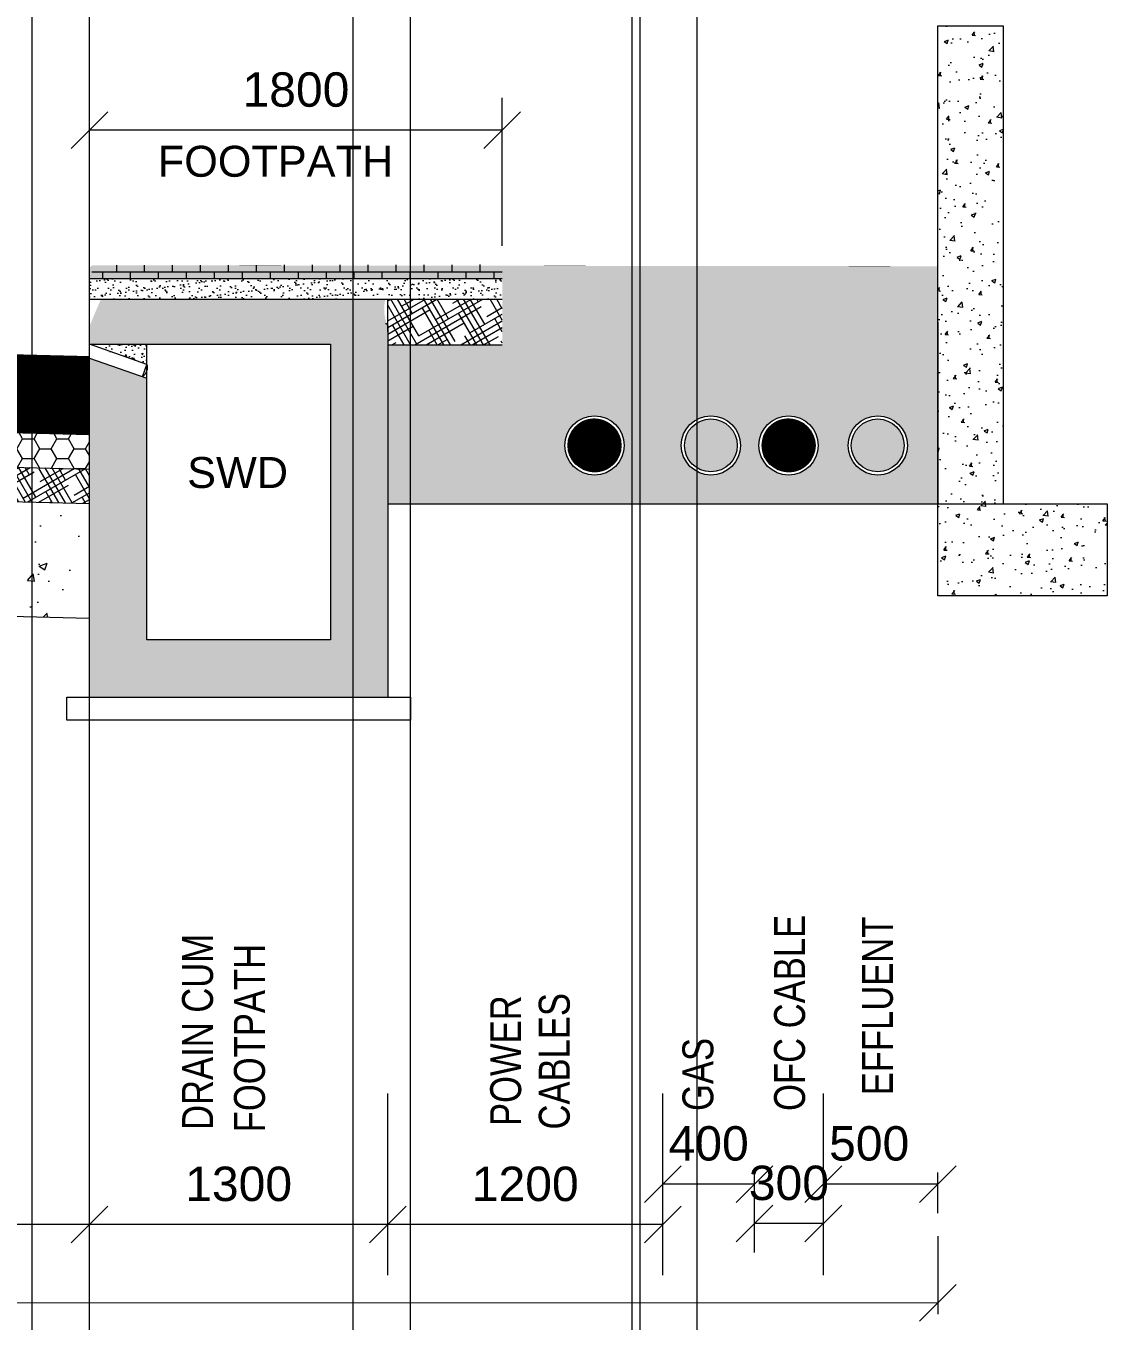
# Model space of a CAD drawing. Header units: inches. Extents: x 1863003 to 1881330, y 133141 to 515800.
# Drawn here: x 1875615 to 1880330, y 401347 to 406996 of the extents above; entities that cross this region are included whole.
import ezdxf

# ---------------------------------------------------------------- set-up
doc = ezdxf.new("R2010")
doc.units = ezdxf.units.IN
doc.header["$MEASUREMENT"] = 0
doc.layers.get('0').update_dxf_attribs({"color": 4, "linetype": 'ELEC_LINE', "lineweight": 13})
doc.layers.get('Defpoints').update_dxf_attribs({"lineweight": 13})
for name, color, linetype, lineweight in [('DIM', 7, 'Continuous', 13), ('DIMEN', 7, 'Continuous', 13), ('HATCH', 252, 'Continuous', 13)]:
    doc.layers.add(name, color=color, linetype=linetype, lineweight=lineweight)
doc.styles.add('ARIAL', font='arial.ttf')
doc.styles.get("Standard").update_dxf_attribs({"font": 'romans.shx'})
doc.linetypes.add('ELEC_LINE', pattern='A,12.7,-5.08,["EL",Standard,S=2.54,R=0,X=-2.54,Y=-1.27],-5.08', length=22.86)
doc.dimstyles.get("Standard").update_dxf_attribs({"dimtxt": 180, "dimasz": 160, "dimexe": 50, "dimexo": 50, "dimgap": 100, "dimtad": 1, "dimdec": 0, "dimzin": 0, "dimdsep": 46, "dimtxsty": 'ARIAL', "dimcen": 0.09, "dimclrd": 256, "dimclre": 256, "dimclrt": 256, "dimadec": 0, "dimazin": 0, "dimtm": 1e-09, "dimtfac": 1, "dimtdec": 0, "dimtofl": 0, "dimtmove": 0, "dimatfit": 3, "dimfxl": 0, "dimtolj": 1, "dimtzin": 0, "dimlwd": 9, "dimlwe": -1, "dimarcsym": 0})

# ---------------------------------------------------------------- blocks, each defined once
blk = doc.blocks.new('_Oblique')
at = {"color": 0, "linetype": 'ByBlock', "lineweight": -2}
blk.add_line((-0.5, -0.5), (0.5, 0.5), dxfattribs=at)
blk = doc.blocks.new('*D70')
at = {"layer": 'Defpoints', "color": 0, "ltscale": 0.02}
for p in [(1868892.303417261, 401767.8457392522), (1868892.303417261, 401767.8457392522), (1875892.303417261, 401767.8457392522)]:
    blk.add_point(p, dxfattribs=at)
at = {"layer": 'DIMEN', "lineweight": 9, "ltscale": 0.02}
blk.add_line((1875892.303417261, 401767.8457392522), (1868892.303417261, 401767.8457392522), dxfattribs=at)
at = {"layer": 'DIMEN', "lineweight": 9, "ltscale": 0.02, "xscale": 160, "yscale": 160, "zscale": 160, "rotation": 180}
blk.add_blockref('_Oblique', (1868892.303417261, 401767.8457392522), dxfattribs=at)
at = {"layer": 'DIMEN', "lineweight": 9, "ltscale": 0.02, "xscale": 160, "yscale": 160, "zscale": 160}
blk.add_blockref('_Oblique', (1875892.303417261, 401767.8457392522), dxfattribs=at)
at = {"layer": 'DIMEN', "ltscale": 0.02, "insert": (1872392.303417261, 401944.4316874104), "char_height": 150, "attachment_point": 5, "style": 'ARIAL'}
blk.add_mtext('\\A1;7000', dxfattribs=at)
blk = doc.blocks.new('*D71')
at = {"layer": 'Defpoints', "color": 0, "ltscale": 0.02}
for p in [(1865592.303417261, 401769.2038516531), (1879592.303417261, 401767.8457392522), (1879592.270339653, 401426.8676940433)]:
    blk.add_point(p, dxfattribs=at)
at = {"layer": 'DIMEN', "ltscale": 0.02}
for p, q in [((1865592.298566859, 401719.2038518884), (1865592.265489251, 401378.2258066794)), ((1879592.29856686, 401717.8457394875), (1879592.265489252, 401376.8676942785))]:
    blk.add_line(p, q, dxfattribs=at)
at = {"layer": 'DIMEN', "lineweight": 9, "ltscale": 0.02}
blk.add_line((1865592.270339653, 401428.2258064441), (1879592.270339653, 401426.8676940433), dxfattribs=at)
at = {"layer": 'DIMEN', "lineweight": 9, "ltscale": 0.02, "xscale": 160, "yscale": 160, "zscale": 160}
for p, rotation in [((1865592.270339653, 401428.2258064441), 179.9944418493979), ((1879592.270339653, 401426.8676940433), 359.9944418493979)]:
    blk.add_blockref('_Oblique', p, dxfattribs=dict(at, rotation=rotation))
at = {"layer": 'DIMEN', "ltscale": 0.02, "insert": (1872392.320646771, 401605.1752883233), "char_height": 150, "attachment_point": 5, "rotation": 359.9944418493979, "style": 'ARIAL'}
blk.add_mtext('\\A1;14000 ROW', dxfattribs=at)
blk = doc.blocks.new('*D72')
at = {"layer": 'Defpoints', "color": 0, "ltscale": 0.02}
for p in [(1878792.303417261, 401772.1484890755), (1878792.303417261, 401595.5113812993), (1879092.303417261, 401595.5113812993)]:
    blk.add_point(p, dxfattribs=at)
at = {"layer": 'DIMEN', "ltscale": 0.02}
for p, q in [((1878792.303417261, 401645.5113812993), (1878792.303417261, 401822.1484890755)), ((1879092.303417261, 401645.5113812993), (1879092.303417261, 401822.1484890755))]:
    blk.add_line(p, q, dxfattribs=at)
at = {"layer": 'DIMEN', "lineweight": 9, "ltscale": 0.02}
blk.add_line((1879092.303417261, 401772.1484890755), (1878792.303417261, 401772.1484890755), dxfattribs=at)
at = {"layer": 'DIMEN', "lineweight": 9, "ltscale": 0.02, "xscale": 160, "yscale": 160, "zscale": 160, "rotation": 180}
blk.add_blockref('_Oblique', (1878792.303417261, 401772.1484890755), dxfattribs=at)
at = {"layer": 'DIMEN', "lineweight": 9, "ltscale": 0.02, "xscale": 160, "yscale": 160, "zscale": 160}
blk.add_blockref('_Oblique', (1879092.303417261, 401772.1484890755), dxfattribs=at)
at = {"layer": 'DIMEN', "ltscale": 0.02, "insert": (1878942.303417261, 401948.7855968518), "char_height": 150, "attachment_point": 5, "style": 'ARIAL'}
blk.add_mtext('\\A1;300', dxfattribs=at)
blk = doc.blocks.new('*D73')
at = {"layer": 'Defpoints', "color": 0, "ltscale": 0.02}
for p in [(1875892.303417261, 401767.8457392522), (1875892.303417261, 401767.8457392522), (1877192.303417261, 401767.8457392522)]:
    blk.add_point(p, dxfattribs=at)
at = {"layer": 'DIMEN', "lineweight": 9, "ltscale": 0.02}
blk.add_line((1877192.303417261, 401767.8457392522), (1875892.303417261, 401767.8457392522), dxfattribs=at)
at = {"layer": 'DIMEN', "lineweight": 9, "ltscale": 0.02, "xscale": 160, "yscale": 160, "zscale": 160, "rotation": 180}
blk.add_blockref('_Oblique', (1875892.303417261, 401767.8457392522), dxfattribs=at)
at = {"layer": 'DIMEN', "lineweight": 9, "ltscale": 0.02, "xscale": 160, "yscale": 160, "zscale": 160}
blk.add_blockref('_Oblique', (1877192.303417261, 401767.8457392522), dxfattribs=at)
at = {"layer": 'DIMEN', "ltscale": 0.02, "insert": (1876542.303417261, 401944.4828470284), "char_height": 150, "attachment_point": 5, "style": 'ARIAL'}
blk.add_mtext('\\A1;1300', dxfattribs=at)
blk = doc.blocks.new('*D74')
at = {"layer": 'Defpoints', "color": 0, "ltscale": 0.02}
for p in [(1878392.303417261, 401944.4316874104), (1878392.303417261, 401767.8457392522), (1878792.303417261, 401767.8457392522)]:
    blk.add_point(p, dxfattribs=at)
at = {"layer": 'DIMEN', "ltscale": 0.02}
for p, q in [((1878392.303417261, 401817.8457392522), (1878392.303417261, 401994.4316874104)), ((1878792.303417261, 401817.8457392522), (1878792.303417261, 401994.4316874104))]:
    blk.add_line(p, q, dxfattribs=at)
at = {"layer": 'DIMEN', "lineweight": 9, "ltscale": 0.02}
blk.add_line((1878792.303417261, 401944.4316874104), (1878392.303417261, 401944.4316874104), dxfattribs=at)
at = {"layer": 'DIMEN', "lineweight": 9, "ltscale": 0.02, "xscale": 160, "yscale": 160, "zscale": 160, "rotation": 180}
blk.add_blockref('_Oblique', (1878392.303417261, 401944.4316874104), dxfattribs=at)
at = {"layer": 'DIMEN', "lineweight": 9, "ltscale": 0.02, "xscale": 160, "yscale": 160, "zscale": 160}
blk.add_blockref('_Oblique', (1878792.303417261, 401944.4316874104), dxfattribs=at)
at = {"layer": 'DIMEN', "ltscale": 0.02, "insert": (1878592.303417261, 402121.0176355686), "char_height": 150, "attachment_point": 5, "style": 'ARIAL'}
blk.add_mtext('\\A1;400', dxfattribs=at)
blk = doc.blocks.new('*D75')
at = {"layer": 'Defpoints', "color": 0, "ltscale": 0.02}
for p in [(1877192.303417261, 401767.8457392522), (1877192.303417261, 401767.8457392522), (1878392.303417261, 401767.8457392522)]:
    blk.add_point(p, dxfattribs=at)
at = {"layer": 'DIMEN', "lineweight": 9, "ltscale": 0.02}
blk.add_line((1878392.303417261, 401767.8457392522), (1877192.303417261, 401767.8457392522), dxfattribs=at)
at = {"layer": 'DIMEN', "lineweight": 9, "ltscale": 0.02, "xscale": 160, "yscale": 160, "zscale": 160, "rotation": 180}
blk.add_blockref('_Oblique', (1877192.303417261, 401767.8457392522), dxfattribs=at)
at = {"layer": 'DIMEN', "lineweight": 9, "ltscale": 0.02, "xscale": 160, "yscale": 160, "zscale": 160}
blk.add_blockref('_Oblique', (1878392.303417261, 401767.8457392522), dxfattribs=at)
at = {"layer": 'DIMEN', "ltscale": 0.02, "insert": (1877792.303417261, 401944.4316874104), "char_height": 150, "attachment_point": 5, "style": 'ARIAL'}
blk.add_mtext('\\A1;1200', dxfattribs=at)
blk = doc.blocks.new('*D76')
at = {"layer": 'Defpoints', "color": 0, "ltscale": 0.02}
for p in [(1879092.303417261, 401944.4316874104), (1879092.303417261, 401767.8457392522), (1879592.303417261, 401767.8457392522)]:
    blk.add_point(p, dxfattribs=at)
at = {"layer": 'DIMEN', "ltscale": 0.02}
for p, q in [((1879092.303417261, 401817.8457392522), (1879092.303417261, 401994.4316874104)), ((1879592.303417261, 401817.8457392522), (1879592.303417261, 401994.4316874104))]:
    blk.add_line(p, q, dxfattribs=at)
at = {"layer": 'DIMEN', "lineweight": 9, "ltscale": 0.02}
blk.add_line((1879592.303417261, 401944.4316874104), (1879092.303417261, 401944.4316874104), dxfattribs=at)
at = {"layer": 'DIMEN', "lineweight": 9, "ltscale": 0.02, "xscale": 160, "yscale": 160, "zscale": 160, "rotation": 180}
blk.add_blockref('_Oblique', (1879092.303417261, 401944.4316874104), dxfattribs=at)
at = {"layer": 'DIMEN', "lineweight": 9, "ltscale": 0.02, "xscale": 160, "yscale": 160, "zscale": 160}
blk.add_blockref('_Oblique', (1879592.303417261, 401944.4316874104), dxfattribs=at)
at = {"layer": 'DIMEN', "ltscale": 0.02, "insert": (1879292.303417261, 402121.0176355686), "char_height": 150, "attachment_point": 5, "style": 'ARIAL'}
blk.add_mtext('\\A1;500', dxfattribs=at)
blk = doc.blocks.new('*D352')
at = {"layer": 'Defpoints', "color": 0, "ltscale": 0.02}
for p in [(1875892.274070687, 406540.7646427829), (1875892.274070687, 406440.1150266222), (1877692.274070687, 406440.1150266222)]:
    blk.add_point(p, dxfattribs=at)
at = {"layer": 'DIMEN', "ltscale": 0.02}
for p, q in [((1875892.274070687, 406490.1150266222), (1875892.274070687, 406590.7646427829)), ((1877692.274070687, 406490.1150266222), (1877692.274070687, 406590.7646427829))]:
    blk.add_line(p, q, dxfattribs=at)
at = {"layer": 'DIMEN', "lineweight": 9, "ltscale": 0.02}
blk.add_line((1877692.274070687, 406540.7646427829), (1875892.274070687, 406540.7646427829), dxfattribs=at)
at = {"layer": 'DIMEN', "lineweight": 9, "ltscale": 0.02, "xscale": 160, "yscale": 160, "zscale": 160, "rotation": 180}
blk.add_blockref('_Oblique', (1875892.274070687, 406540.7646427829), dxfattribs=at)
at = {"layer": 'DIMEN', "lineweight": 9, "ltscale": 0.02, "xscale": 160, "yscale": 160, "zscale": 160}
blk.add_blockref('_Oblique', (1877692.274070687, 406540.7646427829), dxfattribs=at)
at = {"layer": 'DIMEN', "ltscale": 0.02, "insert": (1876792.274070687, 406717.3505909411), "char_height": 150, "attachment_point": 5, "style": 'ARIAL'}
blk.add_mtext('\\A1;1800', dxfattribs=at)

msp = doc.modelspace()

# ---------------------------------------------------------------- hatches: boundary and pattern name
at = {"layer": 'DIM', "linetype": 'Continuous'}
h = msp.add_hatch(dxfattribs=at)
h.set_pattern_fill('AR-CONC')
h.set_pattern_definition([(49.99999999999999, (100, -106618.2162988369), (182.184668996004, -15.93908553890309), [19.05, -209.55]), (355, (100, -106618.2162988369), (-35.24342142496934, 191.0568452390351), [15.24, -167.64058417]), (100.4514447, (115.1820070000831, -106619.5445523369), (146.9412470903533, 175.1177519121951), [16.19000879999999, -178.0902445999999]), (46.18420000000001, (100, -106567.4162988369), (271.0790408921299, -42.04232793272715), [28.575, -314.325]), (96.63555760999992, (122.5899000000209, -106570.9197988369), (237.404134051503, 247.4261245977215), [24.28502314, -267.13560816]), (351.1841511700001, (100, -106567.4162988369), (237.404134064977, 247.4261245855326), [22.85996707, -251.45973192]), (21, (125.3999999999069, -106580.1162988369), (151.6143912691325, -102.2651981870876), [19.05, -209.55]), (326.0000000000001, (125.3999999999069, -106580.1162988369), (61.80202834764707, 184.1879661223193), [15.24, -167.64]), (71.45144499999999, (138.0345326000825, -106588.6383987369), (213.4164192787161, 81.92276888590524), [16.1900088, -178.0899376]), (37.50000000000001, (100, -106618.2162988369), (3.088603250591817, 84.55503887315311), [0, -165.608, 0, -170.18, 0, -168.275]), (7.499999999999999, (100, -106618.2162988369), (66.81966251030575, 100.1805748181195), [0, -97.02799999999999, 0, -161.798, 0, -64.135]), (327.5, (43.35800000000745, -106618.2162988369), (135.5905951668714, -5.728743992673444), [0, -63.5, 0, -198.12, 0, -262.89]), (317.5, (17.95800000010058, -106618.2162988369), (148.129181386018, 25.42649103333303), [0, -82.55, 0, -131.572, 0, -186.69])])
h.paths.add_polyline_path([(1879876.77256499, 406995.9272009545), (1879592.303417261, 406995.9272009545), (1879592.303417261, 405867.1942837983), (1879598.777303586, 405937.5045963686), (1879592.303417261, 405715.4448446), (1879592.303417261, 404911.9391945902), (1879876.77256499, 404911.9391945902)])
h.paths.add_polyline_path([(1880329.828695668, 404911.9391945902), (1879592.303417261, 404911.9391945902), (1879592.303417261, 404509.5169989093), (1880329.828695668, 404509.5169989093)])
at = {"layer": 'DIM', "linetype": 'Continuous', "ltscale": 0.02}
h = msp.add_hatch(dxfattribs=at)
h.set_pattern_fill('HOUND', color=31, scale=600, angle=30, style=0)
h.set_pattern_definition([(29.99999999999999, (0, 1081.508148247842), (111.1538105676658, 107.4759526419164), [600, -300]), (120, (0, 1081.508148247842), (42.52404735808353, -148.6538105676658), [599.9999999999998, -299.9999999999999])])
h.paths.add_polyline_path([(1867592.30341726, 405603.3712748229), (1867092.332763834, 405603.3712748229), (1867092.332763834, 405951.7082110625), (1865592.30341726, 405951.7082110625), (1865592.30341726, 404905.6868252182), (1867592.30341726, 404905.6868252182)])
h.paths.add_polyline_path([(1866153.902336172, 405160.0825416126, -1), (1865895.461542682, 405160.0825416126, -1)], flags=16)
h.paths.add_polyline_path([(1866139.898272255, 405160.0825416126, -1), (1865909.465606599, 405160.0825416126, -1)], flags=0)
h.paths.add_polyline_path([(1867014.155244723, 405160.0825416126, -1), (1866755.714451233, 405160.0825416126, -1)], flags=16)
h.paths.add_polyline_path([(1867000.151180806, 405160.0825416126, -1), (1866769.71851515, 405160.0825416126, -1)], flags=0)
h.paths.add_polyline_path([(1879592.303417261, 405947.6808284004), (1875912.303417261, 405951.7082110625, 0.4142135623730418), (1875892.303417261, 405931.7082110625), (1875892.303417261, 405894.7793609256), (1877692.274070687, 405894.7793609256), (1877692.274070687, 405603.3712748229), (1877192.303417261, 405603.3712748229), (1877192.303417261, 404911.9391945902), (1879592.303417261, 404911.9391945902)])
h.paths.add_polyline_path([(1878731.173120046, 405166.3349109846, -1), (1878472.732326556, 405166.3349109846, -1)], flags=16)
h.paths.add_polyline_path([(1878717.169056129, 405166.3349109846, -1), (1878486.736390473, 405166.3349109846, -1)], flags=0)
h.paths.add_polyline_path([(1879070.004355738, 405166.3349109846, -1), (1878811.563562248, 405166.3349109846, -1)], flags=16)
h.paths.add_polyline_path([(1879056.000291821, 405166.3349109846, -1), (1878825.567626165, 405166.3349109846, -1)], flags=0)
h.paths.add_polyline_path([(1878223.671309218, 405166.3349109846, -1), (1877965.230515728, 405166.3349109846, -1)], flags=16)
h.paths.add_polyline_path([(1878209.6672453, 405166.3349109846, -1), (1877979.234579645, 405166.3349109846, -1)], flags=0)
h.paths.add_polyline_path([(1879458.668531222, 405166.3349109846, -1), (1879200.227737732, 405166.3349109846, -1)], flags=16)
h.paths.add_polyline_path([(1879444.664467305, 405166.3349109846, -1), (1879214.23180165, 405166.3349109846, -1)], flags=0)
at = {"layer": 'DIM', "linetype": 'Continuous'}
h = msp.add_hatch(dxfattribs=at)
h.set_pattern_fill('AR-BRSTD', scale=0.6)
h.set_pattern_definition([(0, (2099.999999999534, -106366.8581864361), (0, 40.64508), []), (90, (2099.999999999534, -106366.8581864361), (-60.95999999999999, 40.64508), [40.64508, -40.64508])])
h.paths.add_polyline_path([(1877692.274070687, 405954.7793609255), (1877692.274070687, 405894.7793609256), (1875892.303417261, 405894.7793609256), (1875912.303417261, 405951.7082110625)])
h = msp.add_hatch(dxfattribs=at)
h.set_pattern_fill('AR-SAND')
h.set_pattern_definition([(37.50000000000001, (2099.999999999534, -106366.8581864361), (-1.600031295984046, 48.94132373293424), [0, -38.608, 0, -43.18, 0, -41.275]), (7.499999999999999, (2099.999999999534, -106366.8581864361), (44.95232831380027, 71.68251005683543), [0, -20.828, 0, -34.798, 0, -13.335]), (327.5, (2068.757999999449, -106366.8581864361), (79.0992370241458, 0.1437184678545762), [0, -12.7, 0, -45.72, 0, -59.69]), (317.5, (2068.757999999449, -106366.8581864361), (76.35564524722972, 22.29293232572163), [0, -6.35, 0, -29.972, 0, -34.29])])
h.paths.add_polyline_path([(1877692.274070688, 405894.7793609255), (1877692.274070687, 405804.7793609255), (1875892.303417261, 405804.7793609256), (1875892.274070687, 405894.7793609255)])
h = msp.add_hatch(dxfattribs=at)
h.set_pattern_fill('AR-CONC', scale=10)
h.set_pattern_definition([(49.99999999999999, (150.0000000002328, -30458.73491737852), (71.72601826007535, -6.275213498259511), [7.5, -82.5]), (355, (150.0000000002328, -30458.73491737852), (-13.8751333613, 75.21921337000119), [6, -66]), (100.45144446, (155.9771681002328, -30459.25785177852), (57.8508846727112, 68.94399909686294), [6.374019199999997, -70.11421119999996]), (46.18420000000001, (150.0000000002328, -30438.73491737852), (106.7241330671572, -16.55192807930765), [11.25, -123.75]), (96.63563549, (158.8936745002328, -30440.11424807852), (93.46619456742283, 97.41186007745505), [9.5610342, -105.171376]), (351.1841639899999, (150.0000000002328, -30438.73491737852), (93.46619450547732, 97.41186002699902), [9, -99.0000001]), (21, (160.0000000002328, -30443.73491737852), (59.69070521184616, -40.26188906653388), [7.5, -82.5]), (326.0000000000001, (160.0000000002328, -30443.73491737852), (24.33153319215817, 72.5150045046853), [6, -66]), (71.45144474, (164.9742254002328, -30447.09007477852), (84.02223767299711, 32.25311528063538), [6.374019000000001, -70.1142112]), (37.50000000000001, (150.0000000002328, -30458.73491737852), (1.215985531729067, 33.28938538313115), [0, -65.19999999999999, 0, -67, 0, -66.25]), (7.499999999999999, (150.0000000002328, -30458.73491737852), (26.30695374421486, 39.44117118823603), [0, -38.2, 0, -63.7, 0, -25.25]), (327.5, (127.7000000002328, -30458.73491737852), (53.3822436172409, -2.255487173437976), [0, -25, 0, -78, 0, -103.5]), (317.5, (117.7000000002328, -30458.73491737852), (58.31861693423862, 10.01049823323177), [0, -32.5, 0, -51.8, 0, -73.5])])
edge = h.paths.add_edge_path()
edge.add_arc((1877359.649685939, 405760.6281088741), 182.7594924258065, 166.0201188882999, 203.6998144574025, ccw=False)
edge.add_line((1877182.303417261, 405804.7793609256), (1875942.303417261, 405804.7793609256))
edge.add_arc((1881872.129583455, 403214.3859161515), 6470.933206270354, 156.4023035529412, 157.5338840571957)
edge.add_line((1875892.303417261, 405687.1688791527), (1875892.303417261, 405607.2429224771))
edge.add_line((1875892.303417261, 405607.2429224771), (1876942.303417261, 405607.2429224771))
edge.add_line((1876942.303417261, 405607.2429224771), (1876942.303417261, 404317.6308267703))
edge.add_line((1876942.303417261, 404317.6308267703), (1876142.303417261, 404317.6308267703))
edge.add_line((1876142.303417261, 404317.6308267703), (1876142.303417261, 405458.9329044218))
edge.add_line((1876142.303417261, 405458.9329044218), (1875892.303417261, 405547.1688791527))
edge.add_line((1875892.303417261, 405547.1688791527), (1875892.303417261, 404067.6308267703))
edge.add_line((1875892.303417261, 404067.6308267703), (1877192.303417261, 404067.6308267703))
edge.add_line((1877192.303417261, 404067.6308267703), (1877192.303417261, 405687.1688791527))
at = {"layer": 'DIM', "linetype": 'Continuous', "ltscale": 0.02}
h = msp.add_hatch(dxfattribs=at)
h.set_pattern_fill('HOUND', color=130, scale=400, angle=30, style=0)
h.set_pattern_definition([(29.99999999999999, (2099.999999999534, -106366.8581864361), (74.10254037844388, 71.65063509461096), [400, -200]), (120, (2099.999999999534, -106366.8581864361), (28.34936490538902, -99.10254037844388), [399.9999999999994, -199.9999999999997])])
h.paths.add_polyline_path([(1877692.274070687, 405804.7793609256), (1877692.274070687, 405604.7793609257), (1877192.303417261, 405604.7793609257), (1877192.303417261, 405804.7793609256)])
at = {"layer": 'DIM', "linetype": 'Continuous'}
h = msp.add_hatch(dxfattribs=at)
h.set_pattern_fill('AR-CONC', scale=10)
h.set_pattern_definition([(49.99999999999999, (2.328306436538696e-10, -93128.46173659386), (71.72601826007535, -6.275213498259511), [7.5, -82.5]), (355, (2.328306436538696e-10, -93128.46173659386), (-13.8751333613, 75.21921337000119), [6, -66]), (100.45144446, (5.977168100232831, -93128.98467099386), (57.8508846727112, 68.94399909686294), [6.374019199999992, -70.11421119999989]), (46.18420000000001, (2.328306436538696e-10, -93108.46173659386), (106.7241330671572, -16.55192807930765), [11.25, -123.75]), (96.63563549, (8.893674500232834, -93109.84106729386), (93.46619456742283, 97.41186007745505), [9.5610342, -105.171376]), (351.1841639899999, (2.328306436538696e-10, -93108.46173659386), (93.46619450547732, 97.41186002699902), [9, -99.0000001]), (21, (10.00000000023283, -93113.46173659386), (59.69070521184616, -40.26188906653388), [7.5, -82.5]), (326.0000000000001, (10.00000000023283, -93113.46173659386), (24.33153319215817, 72.5150045046853), [6, -66]), (71.45144474, (14.97422540023283, -93116.81689399386), (84.02223767299711, 32.25311528063538), [6.374019000000001, -70.1142112]), (37.50000000000001, (2.328306436538696e-10, -93128.46173659386), (1.215985531729067, 33.28938538313115), [0, -65.19999999999999, 0, -67, 0, -66.25]), (7.499999999999999, (2.328306436538696e-10, -93128.46173659386), (26.30695374421486, 39.44117118823603), [0, -38.2, 0, -63.7, 0, -25.25]), (327.5, (-22.29999999976718, -93128.46173659386), (53.3822436172409, -2.255487173437976), [0, -25, 0, -78, 0, -103.5]), (317.5, (-32.29999999976718, -93128.46173659386), (58.31861693423862, 10.01049823323177), [0, -32.5, 0, -51.8, 0, -73.5])])
h.paths.add_polyline_path([(1875892.303417261, 405607.2429224771), (1876142.303417261, 405519.0069477462), (1876142.303417261, 405607.2429224771)])
at = {"layer": 'DIM', "linetype": 'Continuous', "ltscale": 0.02}
h = msp.add_hatch(dxfattribs=at)
h.set_pattern_fill('HONEY', color=31, scale=400, style=0)
h.set_pattern_definition([(0, (0, -106625.8267806098), (75, 43.30127018922193), [50, -100]), (120, (0, -106625.8267806098), (-74.99999999999997, 43.30127018922194), [49.99999999999994, -99.99999999999987]), (59.99999999999999, (0, -106625.8267806098), (1.665334536937735e-14, 86.60254037844388), [-100, 50])])
h.paths.add_polyline_path([(1872392.303417261, 405300.8481057803), (1872392.303417261, 405150.801202566), (1875892.303417261, 405063.2680313581), (1875892.303417261, 405213.3149345724)])
h = msp.add_hatch(dxfattribs=at)
h.set_pattern_fill('ANSI31')
h.set_pattern_definition([(45, (0, 1081.508148247842), (-0.08838834764831845, 0.08838834764831845), [])])
h.paths.add_polyline_path([(1877979.234579645, 405166.3349109846, 1), (1878209.6672453, 405166.3349109846, 1)])
h.paths.add_polyline_path([(1878825.567626165, 405166.3349109846, 1), (1879056.000291821, 405166.3349109846, 1)])
h = msp.add_hatch(dxfattribs=at)
h.set_pattern_fill('HOUND', color=130, scale=400, angle=30, style=0)
h.set_pattern_definition([(29.99999999999999, (0, -106625.8267806098), (74.10254037844388, 71.65063509461096), [400, -200]), (120, (0, -106625.8267806098), (28.34936490538902, -99.10254037844388), [399.9999999999995, -199.9999999999997])])
h.paths.add_polyline_path([(1872392.303417261, 405150.801202566), (1872392.303417261, 405000.7542993517), (1875892.303417261, 404913.2211281438), (1875892.303417261, 405063.2680313581)])
h = msp.add_hatch(dxfattribs=at)
h.set_pattern_fill('AR-CONC', scale=50, style=0)
h.set_pattern_definition([(49.99999999999999, (0, -106625.8267806098), (358.6300913003767, -31.37606749129755), [37.5, -412.5]), (355, (0, -106625.8267806098), (-69.3756668065, 376.0960668500059), [30, -330]), (100.45144446, (29.8858405, -106628.4414526098), (289.254423363556, 344.7199954843147), [31.87009599999996, -350.5710559999995]), (46.18420000000001, (0, -106525.8267806098), (533.6206653357862, -82.75964039653827), [56.25, -618.75]), (96.63563549, (44.4683725, -106532.7234341098), (467.3309728371142, 487.0593003872752), [47.805171, -525.8568799999999]), (351.1841639899999, (0, -106525.8267806098), (467.3309725273866, 487.0593001349951), [45, -495.0000004999999]), (21, (50, -106550.8267806098), (298.4535260592309, -201.3094453326694), [37.5, -412.5]), (326.0000000000001, (50, -106550.8267806098), (121.6576659607909, 362.5750225234265), [30, -330]), (71.45144474, (74.871127, -106567.6025676098), (420.1111883649855, 161.2655764031769), [31.870095, -350.571056]), (37.50000000000001, (0, -106625.8267806098), (6.079927658645334, 166.4469269156558), [0, -326, 0, -335, 0, -331.25]), (7.499999999999999, (0, -106625.8267806098), (131.5347687210743, 197.2058559411801), [0, -191, 0, -318.5, 0, -126.25]), (327.5, (-111.5, -106625.8267806098), (266.9112180862045, -11.27743586718988), [0, -125, 0, -390, 0, -517.5]), (317.5, (-161.5, -106625.8267806098), (291.5930846711931, 50.05249116615887), [0, -162.5, 0, -259, 0, -367.5])])
h.paths.add_polyline_path([(1875892.303417261, 404913.2211281438), (1872392.303417261, 405000.7542993517), (1872392.303417261, 404500.5979553041), (1875892.303417261, 404413.0647840962)])
at = {"layer": 'HATCH', "linetype": 'Continuous', "ltscale": 0.02}
h = msp.add_hatch(dxfattribs=at)
h.set_pattern_fill('ANSI31', color=141, scale=10)
h.set_pattern_definition([(45, (0, -106625.8267806098), (-0.8838834764831844, 0.8838834764831844), [])])
h.paths.add_polyline_path([(1875892.303417261, 405545.8107667519), (1875892.303417261, 405553.4212485247), (1872392.303417261, 405640.9544197326), (1872392.303417261, 405300.8481057803), (1875892.303417261, 405213.3149345724)])

# ---------------------------------------------------------------- linework, layer by layer
at = {"color": 7, "linetype": 'Continuous', "ltscale": 0.02}
msp.add_line((1877192.303417261, 405662.3376425765), (1877192.303417261, 405804.7793609256), dxfattribs=at)
at = {"color": 8, "linetype": 'Continuous', "ltscale": 0.02}
for p in [(1875642.303417261, 502880.9297705453), (1875642.303417261, 502880.9297705453), (1875892.303417261, 502880.9297705453), (1877042.303417261, 502880.9297705453), (1877292.303417261, 500369.9108982697), (1878259.153346671, 500590.1132772009), (1878293.434488517, 500590.1132772009), (1878542.303417261, 500369.9108982697)]:
    msp.add_xline(p, (0, 1), dxfattribs=at)
at = {"color": 7, "linetype": 'Continuous', "ltscale": 0.02}
for points in [[(1877192.303417261, 405687.1688791527), (1877192.303417261, 404067.6308267703)], [(1877692.274070687, 405603.3712748229), (1877192.303417261, 405603.3712748229)]]:
    msp.add_lwpolyline(points, dxfattribs=at)
at = {"color": 6, "linetype": 'Continuous', "ltscale": 0.02}
for points in [[(1872392.303417261, 405640.9544197326), (1875892.303417261, 405553.4212485247)], [(1872392.303417261, 405300.8481057803), (1875892.303417261, 405213.3149345724)], [(1872392.303417261, 405150.801202566), (1875892.303417261, 405063.2680313581)], [(1872392.303417261, 405000.7542993517), (1875892.303417261, 404913.2211281438)], [(1872379.802587377, 404500.9105945276), (1875892.303417261, 404413.0647840962), (1875892.303417261, 404495.8107667519)]]:
    msp.add_lwpolyline(points, dxfattribs=at)
at = {"color": 7, "linetype": 'Continuous', "ltscale": 0.02}
msp.add_lwpolyline([(1876142.303417261, 405519.0069477444, -0.3078641163322294), (1876123.449296604, 405465.5873512772), (1876142.303417261, 405519.0069477462), (1875892.303417261, 405607.2429224771), (1876942.303417261, 405607.2429224771), (1876942.303417261, 404317.6308267703), (1876142.303417261, 404317.6308267703), (1876142.303417261, 405607.2429224771)], format="xyb", dxfattribs=at)
msp.add_lwpolyline([(1877292.303417261, 404067.6308267703), (1877292.303417261, 403967.6308267703), (1875792.303417261, 403967.6308267703), (1875792.303417261, 404067.6308267703)], close=True, dxfattribs=at)
at = {"color": 8, "linetype": 'Continuous', "ltscale": 0.02}
for points in [[(1875892.303417261, 401547.6433603209), (1875892.303417261, 402340.0032518478)], [(1877192.303417261, 401547.6433603209), (1877192.303417261, 402340.0032518478)], [(1878392.303417261, 401547.6433603209), (1878392.303417261, 402340.0032518478)], [(1879092.303417261, 401547.6433603209), (1879092.303417261, 402340.0032518478)]]:
    msp.add_lwpolyline(points, dxfattribs=at)
at = {"color": 2, "linetype": 'Continuous', "ltscale": 0.02}
msp.add_arc((1877182.303417261, 405687.1688791527), 10, 0, 90, dxfattribs=at)
at = {"layer": 'DIM', "color": 7, "linetype": 'Continuous'}
for points in [[(1879592.303417261, 404911.9391945902), (1879592.303417261, 406995.9272009545), (1879876.77256499, 406995.9272009545), (1879876.77256499, 404911.9391945902)], [(1875892.303417261, 405894.7793609256), (1877692.274070687, 405894.7793609256)], [(1875892.303417261, 405804.7793609256), (1877692.274070687, 405804.7793609256)], [(1879592.303417261, 405703.4212485247), (1879592.303417261, 404911.9391945902)], [(1875892.303417261, 405547.1688791527), (1876142.303417261, 405458.9329044218)], [(1877192.303417261, 404911.9391945902), (1879592.303417261, 404911.9391945902)], [(1879592.303417261, 404911.9391945902), (1880329.828695668, 404911.9391945902), (1880329.828695668, 404509.5169989093), (1879592.303417261, 404509.5169989093), (1879592.303417261, 404911.9391945902)]]:
    msp.add_lwpolyline(points, dxfattribs=at)
at = {"layer": 'DIM', "color": 8, "linetype": 'Continuous'}
for points in [[(1877692.274070687, 406036.7104865938), (1877692.274070687, 406682.8293529297)], [(1875892.274070687, 406010.6750803404), (1875892.274070687, 406541.0894508632)], [(1875892.303417261, 405894.9705845273), (1875892.303417261, 406541.0894508632)]]:
    msp.add_lwpolyline(points, dxfattribs=at)
at = {"layer": 'DIM', "color": 7, "linetype": 'Continuous', "const_width": 0.2}
msp.add_lwpolyline([(1879592.303417261, 405947.6808284004), (1875912.303417261, 405951.7082110625, 0.414213562373095), (1875892.303417261, 405931.7082110625), (1875892.303417261, 404067.6308267703)], format="xyb", dxfattribs=at)
msp.add_lwpolyline([(1877692.274070687, 405603.3712748229), (1877692.274070687, 405936.4725668132)], dxfattribs=at)
at = {"layer": 'DIM', "color": 7, "linetype": 'Continuous'}
for centre, radius in [((1878094.450912473, 405166.3349109846), 129.2203967447354), ((1878094.450912473, 405166.3349109846), 115.2163328276442), ((1878940.783958993, 405166.3349109846), 129.2203967447354), ((1878940.783958993, 405166.3349109846), 115.2163328276442)]:
    msp.add_circle(centre, radius, dxfattribs=at)
at = {"layer": 'DIM', "color": 4, "linetype": 'Continuous'}
for centre, radius in [((1878601.952723301, 405166.3349109846), 129.2203967447354), ((1878601.952723301, 405166.3349109846), 115.2163328276442), ((1879329.448134477, 405166.3349109846), 129.2203967447354), ((1879329.448134477, 405166.3349109846), 115.2163328276442)]:
    msp.add_circle(centre, radius, dxfattribs=at)

# ---------------------------------------------------------------- texts
at = {"layer": 'DIMEN', "linetype": 'Continuous', "style": 'ARIAL'}
for s, p in [('FOOTPATH', (1876189.781840328, 406338.0293325666)), ('SWD', (1876317.807787647, 404980.5096648817))]:
    msp.add_text(s, height=135, dxfattribs=at).set_placement(p)
at = {"layer": 'DIMEN', "linetype": 'Continuous', "style": 'ARIAL', "width": 0.8}
for s, p in [('OFC CABLE', (1879012.530583704, 402263.5028977481)), ('EFFLUENT', (1879395.478659471, 402331.7549811925)), ('DRAIN CUM', (1876430.509199147, 402180.6081463969)), ('FOOTPATH', (1876657.000226287, 402170.5555665654)), ('POWER', (1877774.321010447, 402197.7892747375)), ('CABLES', (1877986.279026974, 402182.448318599)), ('GAS', (1878612.610236581, 402263.2970917461))]:
    msp.add_text(s, height=135, rotation=90, dxfattribs=at).set_placement(p)

# ---------------------------------------------------------------- dimensions: what is measured, and where the dimension line sits
at = {"layer": 'DIMEN', "ltscale": 0.02}
for p1, p2, distance, picture, middle in [((1877692.274070687, 406440.1150266222), (1875892.274070687, 406440.1150266222), -100.64961616072105, '*D352', (1876792.274070687, 406717.3505909411)), ((1875892.303417261, 401767.8457392522), (1868892.303417261, 401767.8457392522), 0, '*D70', (1872392.303417261, 401944.4316874104)), ((1877192.303417261, 401767.8457392522), (1875892.303417261, 401767.8457392522), 0, '*D73', (1876542.303417261, 401944.4828470284)), ((1878392.303417261, 401767.8457392522), (1877192.303417261, 401767.8457392522), 0, '*D75', (1877792.303417261, 401944.4316874104))]:
    dim = msp.add_aligned_dim(p1=p1, p2=p2, distance=distance, dimstyle='Standard', override={"dimtxt": 150, "dimblk1": 'Oblique', "dimblk2": 'Oblique', "dimsah": 1}, dxfattribs=at)
    dim.commit()
    dim.dimension.update_dxf_attribs({"geometry": picture, "text_midpoint": middle})
for base, p1, p2, picture, middle in [((1878392.303417261, 401944.4316874104), (1878792.303417261, 401767.8457392522), (1878392.303417261, 401767.8457392522), '*D74', (1878592.303417261, 401944.4316874104)), ((1879092.303417261, 401944.4316874104), (1879592.303417261, 401767.8457392522), (1879092.303417261, 401767.8457392522), '*D76', (1879292.303417261, 401944.4316874104)), ((1878792.303417261, 401772.1484890755), (1879092.303417261, 401595.5113812993), (1878792.303417261, 401595.5113812993), '*D72', (1878942.303417261, 401772.1484890755))]:
    dim = msp.add_linear_dim(base=base, p1=p1, p2=p2, angle=180, dimstyle='Standard', override={"dimtxt": 150, "dimblk1": 'Oblique', "dimblk2": 'Oblique', "dimsah": 1}, dxfattribs=at)
    dim.commit()
    dim.dimension.update_dxf_attribs({"geometry": picture, "text_midpoint": middle, "dimtype": 161})
dim = msp.add_linear_dim(base=(1879592.270339653, 401426.8676940433), p1=(1865592.30341726, 401769.203851653), p2=(1879592.303417261, 401767.8457392522), angle=359.99444184939836, text='<> ROW', dimstyle='Standard', override={"dimtxt": 150, "dimblk1": 'Oblique', "dimblk2": 'Oblique', "dimsah": 1}, dxfattribs=at)
dim.commit()
dim.dimension.update_dxf_attribs({"geometry": '*D71', "text_midpoint": (1872392.303417259, 401427.5661486406), "dimtype": 161})

doc.saveas('drawing.dxf')
